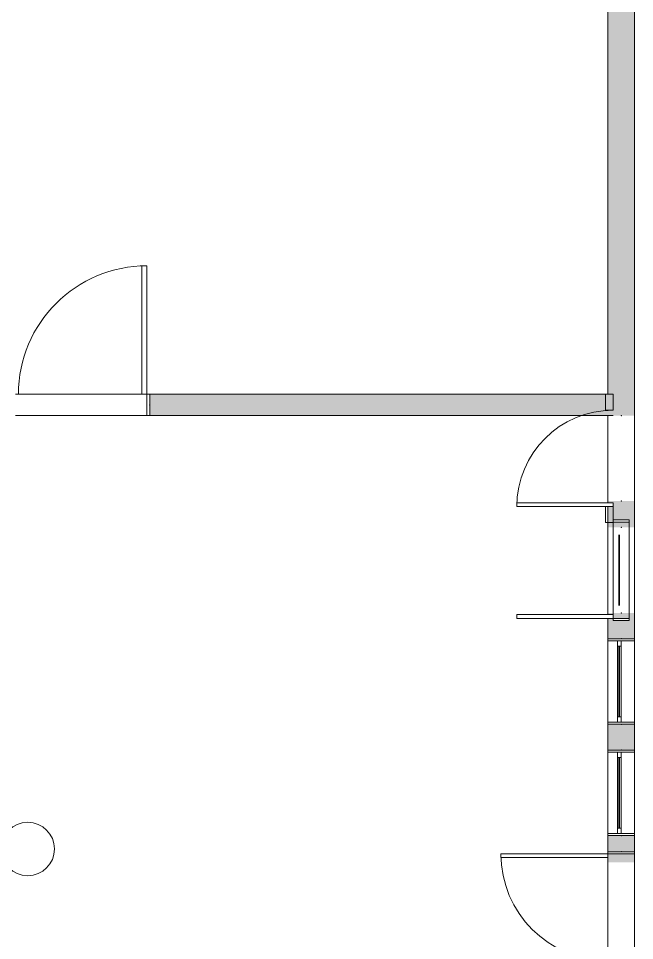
# Model space of a CAD drawing. Header units: metres. Extents: x 512 to 829, y -209 to 245.
# Drawn here: x 812.92 to 818.68, y -86.63 to -78.01 of the extents above; entities that cross this region are included whole.
import ezdxf

# ---------------------------------------------------------------- set-up
doc = ezdxf.new("R2010")
doc.units = ezdxf.units.M
doc.header["$LTSCALE"] = 0.508
doc.set_wipeout_variables(frame=1)
doc.header["$PDSIZE"] = -2
for name, color, linetype, lineweight in [('CONTORNO', 7, 'Continuous', 15), ('Hachura', 251, 'Continuous', 0), ('None', 7, 'Continuous', 5), ('NãoImprimir', 7, 'Continuous', 5), ('Peitoris', 2, 'Continuous', 5), ('Telhado-Princ', 7, 'Continuous', 5), ('TEXTO', 7, 'Continuous', 15)]:
    doc.layers.add(name, color=color, linetype=linetype, lineweight=lineweight)

# ---------------------------------------------------------------- blocks, each defined once
blk = doc.blocks.new('Grupo-1169')
at = {"layer": 'CONTORNO', "color": 7, "linetype": 'Continuous', "lineweight": 5}
blk.add_lwpolyline([(-0.45, 0.075), (-0.45, 0.975), (-0.415, 0.975), (-0.415, 0.075)], close=True, dxfattribs=at)
blk = doc.blocks.new('Grupo-1170')
at = {"layer": 'CONTORNO', "color": 7, "linetype": 'Continuous', "lineweight": 5}
for p, q in [((-0.45, 0.075), (-0.45, 0.975)), ((-0.45, 0.975), (-0.415, 0.975)), ((-0.415, 0.075), (-0.415, 0.975)), ((-0.45, 0.075), (-0.415, 0.075))]:
    blk.add_line(p, q, dxfattribs=at)
at = {"layer": 'CONTORNO', "color": 7}
blk.add_blockref('Grupo-1169', (0, 0), dxfattribs=at)
blk = doc.blocks.new('Grupo-1171')
at = {"layer": 'Peitoris', "color": 7}
blk.add_blockref('Grupo-1170', (0, 0), dxfattribs=at)
blk = doc.blocks.new('Grupo-1172')
at = {"layer": 'CONTORNO', "color": 7, "linetype": 'Continuous', "lineweight": 9}
for p, q in [((-0.45, 0.075), (-0.6, 0.075)), ((0.45, 0.075), (0.6, 0.075))]:
    blk.add_line(p, q, dxfattribs=at)
blk = doc.blocks.new('Grupo-1173')
at = {"layer": 'CONTORNO', "color": 7, "linetype": 'Continuous', "lineweight": 5}
for points in [[(-0.6, 0.145), (-0.45, 0.145), (-0.45, 0.075), (-0.6, 0.075)], [(0.45, 0.145), (0.6, 0.145), (0.6, 0.075), (0.45, 0.075)]]:
    blk.add_lwpolyline(points, close=True, dxfattribs=at)
blk = doc.blocks.new('Grupo-1174')
at = {"layer": 'CONTORNO', "color": 7, "linetype": 'Continuous', "lineweight": 5}
for p, q in [((-0.45, 0.145), (-0.6, 0.145)), ((-0.6, 0.145), (-0.6, 0.075)), ((-0.45, 0.145), (-0.45, 0.075)), ((0.45, 0.145), (0.6, 0.145)), ((0.45, 0.145), (0.45, 0.075)), ((0.6, 0.145), (0.6, 0.075))]:
    blk.add_line(p, q, dxfattribs=at)
at = {"layer": 'CONTORNO', "color": 7}
for name in ['Grupo-1173', 'Grupo-1172']:
    blk.add_blockref(name, (0, 0), dxfattribs=at)
blk = doc.blocks.new('Grupo-1176')
at = {"layer": 'TEXTO', "color": 7, "linetype": 'Continuous', "lineweight": 5}
blk.add_arc((-0.45, 0.075), 0.9, 0, 90, dxfattribs=at)
blk = doc.blocks.new('Grupo-1177')
at = {"color": 7, "linetype": 'Continuous', "lineweight": 5}
blk.add_wipeout([(-0.45, 0.075), (-0.45, 0.975), (-0.415, 0.975), (-0.415, 0.075)], dxfattribs=at).dxf.layer = 'TEXTO'
at = {"layer": 'TEXTO', "color": 7, "linetype": 'Continuous', "lineweight": 5}
blk.add_lwpolyline([(-0.45, 0.075), (-0.45, 0.975), (-0.415, 0.975), (-0.415, 0.075)], close=True, dxfattribs=at)
blk = doc.blocks.new('Window (2D)-120')
at = {"color": 7, "linetype": 'Continuous', "lineweight": 5}
blk.add_wipeout([(-0.4, 0.125), (0.4, 0.125), (0.4, -0.125), (-0.4, -0.125)], dxfattribs=at).dxf.layer = 'None'
at = {"layer": 'None', "color": 7, "linetype": 'Continuous', "lineweight": 5}
for p, q in [((-0.4, 0.125), (0.4, 0.125)), ((-0.4, -0.125), (0.4, -0.125))]:
    blk.add_line(p, q, dxfattribs=at)
at = {"layer": 'NãoImprimir', "linetype": 'Continuous'}
for p in [(-0.4, 0), (0.4, 0)]:
    blk.add_point(p, dxfattribs=at)
at = {"layer": 'None', "color": 7}
blk.add_blockref('Grupo-1171', (0, 0), dxfattribs=at)
at = {"layer": 'Peitoris'}
for name in ['Grupo-1176', 'Grupo-1174']:
    blk.add_blockref(name, (0, 0), dxfattribs=at)
at = {"layer": 'Telhado-Princ'}
blk.add_blockref('Grupo-1177', (0, 0), dxfattribs=at)
blk = doc.blocks.new('Grupo-1178')
at = {"layer": 'TEXTO', "color": 7}
blk.add_blockref('Grupo-1177', (0, 0), dxfattribs=at)
at = {"layer": 'TEXTO', "color": 7, "linetype": 'Continuous', "lineweight": 5}
for p, q in [((-0.45, 0.075), (-0.45, 0.975)), ((-0.45, 0.975), (-0.415, 0.975)), ((-0.415, 0.075), (-0.415, 0.975)), ((-0.45, 0.075), (-0.415, 0.075))]:
    blk.add_line(p, q, dxfattribs=at)
blk = doc.blocks.new('Grupo-1179')
at = {"layer": 'Peitoris', "color": 7}
blk.add_blockref('Grupo-1178', (0, 0), dxfattribs=at)
blk = doc.blocks.new('Grupo-1180')
at = {"layer": 'TEXTO', "color": 7, "linetype": 'Continuous', "lineweight": 9}
for p, q in [((-0.47, 0.075), (-0.47, -0.075)), ((0.47, 0.075), (0.47, -0.075))]:
    blk.add_line(p, q, dxfattribs=at)
blk = doc.blocks.new('Grupo-1181')
at = {"color": 7, "linetype": 'Continuous', "lineweight": 5}
for points in [[(-0.47, 0.075), (-0.45, 0.075), (-0.45, -0.075), (-0.47, -0.075)], [(0.45, 0.075), (0.47, 0.075), (0.47, -0.075), (0.45, -0.075)]]:
    blk.add_wipeout(points, dxfattribs=at).dxf.layer = 'TEXTO'
at = {"layer": 'TEXTO', "color": 7, "linetype": 'Continuous', "lineweight": 5}
for points in [[(-0.47, 0.075), (-0.45, 0.075), (-0.45, -0.075), (-0.47, -0.075)], [(0.45, 0.075), (0.47, 0.075), (0.47, -0.075), (0.45, -0.075)]]:
    blk.add_lwpolyline(points, close=True, dxfattribs=at)
blk = doc.blocks.new('Grupo-1182')
at = {"layer": 'TEXTO', "color": 7}
blk.add_blockref('Grupo-1180', (0, 0), dxfattribs=at)
blk.add_blockref('Grupo-1181', (0, 0), dxfattribs=at)
at = {"layer": 'TEXTO', "color": 7, "linetype": 'Continuous', "lineweight": 5}
for p, q in [((-0.47, 0.075), (-0.45, 0.075)), ((-0.45, 0.075), (-0.45, -0.075)), ((0.47, 0.075), (0.45, 0.075)), ((0.45, 0.075), (0.45, -0.075)), ((-0.47, -0.075), (-0.45, -0.075)), ((0.47, -0.075), (0.45, -0.075))]:
    blk.add_line(p, q, dxfattribs=at)
blk = doc.blocks.new('Grupo-1183')
at = {"layer": 'TEXTO', "color": 7, "linetype": 'Continuous', "lineweight": 9}
for p, q in [((0.47, 0.075), (-0.47, 0.075)), ((0.47, -0.075), (-0.47, -0.075))]:
    blk.add_line(p, q, dxfattribs=at)
blk = doc.blocks.new('Grupo-1184')
at = {"layer": 'None', "color": 7, "linetype": 'Continuous', "lineweight": 25}
for p, q in [((-0.3301, 0.0181), (0.3301, 0.0181)), ((-0.3301, 0.0168), (0.3301, 0.0168))]:
    blk.add_line(p, q, dxfattribs=at)
at = {"layer": 'None', "color": 7}
blk.add_blockref('Grupo-1183', (0, 0), dxfattribs=at)
blk = doc.blocks.new('Grupo-1185')
at = {"layer": 'None', "color": 7, "linetype": 'Continuous', "lineweight": 20}
for p, q in [((0.4, 0.125), (-0.4, 0.125)), ((0.4, -0.125), (-0.4, -0.125))]:
    blk.add_line(p, q, dxfattribs=at)
blk = doc.blocks.new('Window (2D)-121')
at = {"color": 7, "linetype": 'Continuous', "lineweight": 5}
blk.add_wipeout([(-0.4, 0.125), (0.4, 0.125), (0.4, -0.125), (-0.4, -0.125)], dxfattribs=at).dxf.layer = 'None'
at = {"layer": 'None', "color": 7, "linetype": 'Continuous', "lineweight": 5}
blk.add_line((-0.4, -0.125), (0.4, -0.125), dxfattribs=at)
at = {"layer": 'NãoImprimir', "linetype": 'Continuous'}
for p in [(-0.4, 0), (0.4, 0)]:
    blk.add_point(p, dxfattribs=at)
at = {"layer": 'None', "color": 7}
blk.add_blockref('Grupo-1179', (0, 0), dxfattribs=at)
at = {"layer": 'None', "color": 7, "linetype": 'Continuous', "lineweight": 5}
blk.add_line((-0.4, 0.125), (0.4, 0.125), dxfattribs=at)
at = {"layer": 'Peitoris'}
blk.add_blockref('Grupo-1182', (0, 0), dxfattribs=at)
blk.add_blockref('Grupo-1184', (0, 0), dxfattribs=at)
at = {"layer": 'Telhado-Princ'}
blk.add_blockref('Grupo-1185', (0, 0), dxfattribs=at)
blk = doc.blocks.new('Grupo-1186')
at = {"color": 7, "linetype": 'Continuous', "lineweight": 5}
for points in [[(-0.4, 0.125), (-0.38095, 0.125), (-0.38095, -0.125), (-0.4, -0.125)], [(0.38095, 0.125), (0.4, 0.125), (0.4, -0.125), (0.38095, -0.125)]]:
    blk.add_wipeout(points, dxfattribs=at).dxf.layer = 'None'
at = {"layer": 'None', "color": 7, "linetype": 'Continuous', "lineweight": 5}
for points in [[(-0.4, 0.125), (-0.38095, 0.125), (-0.38095, -0.125), (-0.4, -0.125)], [(0.38095, 0.125), (0.4, 0.125), (0.4, -0.125), (0.38095, -0.125)]]:
    blk.add_lwpolyline(points, close=True, dxfattribs=at)
blk = doc.blocks.new('Grupo-1187')
at = {"layer": 'None', "color": 7}
blk.add_blockref('Grupo-1186', (0, 0), dxfattribs=at)
at = {"layer": 'None', "color": 7, "linetype": 'Continuous', "lineweight": 5}
for p, q in [((-0.4, 0.125), (-0.38095, 0.125)), ((-0.38095, 0.125), (-0.38095, -0.125)), ((0.4, 0.125), (0.38095, 0.125)), ((0.38095, 0.125), (0.38095, -0.125)), ((-0.4, -0.125), (-0.38095, -0.125)), ((0.4, -0.125), (0.38095, -0.125))]:
    blk.add_line(p, q, dxfattribs=at)
blk = doc.blocks.new('Grupo-1188')
at = {"layer": 'None', "color": 7, "linetype": 'Continuous', "lineweight": 5}
for p, q in [((-0.38095, 0.034925), (-0.38095, 0)), ((0.38095, 0.034925), (0.38095, 0))]:
    blk.add_line(p, q, dxfattribs=at)
blk = doc.blocks.new('Grupo-1189')
at = {"color": 7, "linetype": 'Continuous', "lineweight": 5}
for points in [[(-0.38095, 0.034925), (-0.33015, 0.034925), (-0.33015, 0), (-0.38095, 0)], [(0.33015, 0.034925), (0.38095, 0.034925), (0.38095, 0), (0.33015, 0)]]:
    blk.add_wipeout(points, dxfattribs=at).dxf.layer = 'None'
at = {"layer": 'None', "color": 7, "linetype": 'Continuous', "lineweight": 5}
for points in [[(-0.38095, 0.034925), (-0.33015, 0.034925), (-0.33015, 0), (-0.38095, 0)], [(0.33015, 0.034925), (0.38095, 0.034925), (0.38095, 0), (0.33015, 0)]]:
    blk.add_lwpolyline(points, close=True, dxfattribs=at)
blk = doc.blocks.new('Grupo-1190')
at = {"layer": 'None', "color": 7}
blk.add_blockref('Grupo-1188', (0, 0), dxfattribs=at)
at = {"color": 7, "linetype": 'Continuous', "lineweight": 5}
blk.add_wipeout([(-0.33015, 0.034925), (0.33015, 0.034925), (0.33015, 0), (-0.33015, 0)], dxfattribs=at).dxf.layer = 'None'
at = {"layer": 'None', "color": 7, "linetype": 'Continuous', "lineweight": 5}
blk.add_lwpolyline([(-0.33015, 0.034925), (0.33015, 0.034925), (0.33015, 0), (-0.33015, 0)], close=True, dxfattribs=at)
at = {"layer": 'None', "color": 7}
blk.add_blockref('Grupo-1189', (0, 0), dxfattribs=at)
at = {"layer": 'None', "color": 7, "linetype": 'Continuous', "lineweight": 5}
for p, q in [((-0.38095, 0.034925), (-0.33015, 0.034925)), ((-0.38095, 0), (-0.33015, 0)), ((-0.33015, 0.034925), (-0.33015, 0)), ((0.38095, 0.034925), (0.33015, 0.034925)), ((0.33015, 0.034925), (0.33015, 0)), ((0.38095, 0), (0.33015, 0))]:
    blk.add_line(p, q, dxfattribs=at)
blk = doc.blocks.new('Grupo-1191')
at = {"color": 7, "linetype": 'Continuous', "lineweight": 9}
blk.add_wipeout([(-0.3301, 0.0181), (0.3301, 0.0181), (0.3301, 0.0168), (-0.3301, 0.0168)], dxfattribs=at).dxf.layer = 'None'
blk = doc.blocks.new('Grupo-1192')
at = {"layer": 'None', "color": 7}
blk.add_blockref('Grupo-1191', (0, 0), dxfattribs=at)
at = {"layer": 'None', "color": 7, "linetype": 'Continuous', "lineweight": 25}
for p, q in [((-0.3301, 0.0181), (0.3301, 0.0181)), ((-0.3301, 0.0168), (0.3301, 0.0168))]:
    blk.add_line(p, q, dxfattribs=at)
blk = doc.blocks.new('Grupo-1193')
at = {"layer": 'None', "color": 7, "linetype": 'Continuous', "lineweight": 20}
for p, q in [((0.4, 0.125), (-0.4, 0.125)), ((0.4, -0.125), (-0.4, -0.125))]:
    blk.add_line(p, q, dxfattribs=at)
blk = doc.blocks.new('Window (2D)-122')
at = {"color": 7, "linetype": 'Continuous', "lineweight": 5}
blk.add_wipeout([(-0.4, 0.125), (0.4, 0.125), (0.4, -0.125), (-0.4, -0.125)], dxfattribs=at).dxf.layer = 'None'
at = {"layer": 'None', "color": 7}
blk.add_blockref('Grupo-1187', (0, 0), dxfattribs=at)
at = {"layer": 'None', "color": 7, "linetype": 'Continuous', "lineweight": 5}
for p, q in [((-0.4, 0.125), (0.4, 0.125)), ((-0.4, -0.125), (0.4, -0.125))]:
    blk.add_line(p, q, dxfattribs=at)
at = {"layer": 'NãoImprimir', "linetype": 'Continuous'}
for p in [(-0.4, 0), (0.4, 0)]:
    blk.add_point(p, dxfattribs=at)
at = {"layer": 'Peitoris'}
blk.add_blockref('Grupo-1190', (0, 0), dxfattribs=at)
blk.add_blockref('Grupo-1192', (0, 0), dxfattribs=at)
at = {"layer": 'Telhado-Princ'}
blk.add_blockref('Grupo-1193', (0, 0), dxfattribs=at)
blk = doc.blocks.new('Grupo-1194')
at = {"color": 7, "linetype": 'Continuous', "lineweight": 5}
for points in [[(-0.4, 0.125), (-0.38095, 0.125), (-0.38095, -0.125), (-0.4, -0.125)], [(0.38095, 0.125), (0.4, 0.125), (0.4, -0.125), (0.38095, -0.125)]]:
    blk.add_wipeout(points, dxfattribs=at).dxf.layer = 'None'
at = {"layer": 'None', "color": 7, "linetype": 'Continuous', "lineweight": 5}
for points in [[(-0.4, 0.125), (-0.38095, 0.125), (-0.38095, -0.125), (-0.4, -0.125)], [(0.38095, 0.125), (0.4, 0.125), (0.4, -0.125), (0.38095, -0.125)]]:
    blk.add_lwpolyline(points, close=True, dxfattribs=at)
blk = doc.blocks.new('Grupo-1195')
at = {"layer": 'None', "color": 7}
blk.add_blockref('Grupo-1194', (0, 0), dxfattribs=at)
at = {"layer": 'None', "color": 7, "linetype": 'Continuous', "lineweight": 5}
for p, q in [((-0.4, 0.125), (-0.38095, 0.125)), ((-0.38095, 0.125), (-0.38095, -0.125)), ((0.4, 0.125), (0.38095, 0.125)), ((0.38095, 0.125), (0.38095, -0.125)), ((-0.4, -0.125), (-0.38095, -0.125)), ((0.4, -0.125), (0.38095, -0.125))]:
    blk.add_line(p, q, dxfattribs=at)
blk = doc.blocks.new('Grupo-1196')
at = {"layer": 'None', "color": 7, "linetype": 'Continuous', "lineweight": 5}
for p, q in [((-0.38095, 0.034925), (-0.38095, 0)), ((0.38095, 0.034925), (0.38095, 0))]:
    blk.add_line(p, q, dxfattribs=at)
blk = doc.blocks.new('Grupo-1197')
at = {"color": 7, "linetype": 'Continuous', "lineweight": 5}
for points in [[(-0.38095, 0.034925), (-0.33015, 0.034925), (-0.33015, 0), (-0.38095, 0)], [(0.33015, 0.034925), (0.38095, 0.034925), (0.38095, 0), (0.33015, 0)]]:
    blk.add_wipeout(points, dxfattribs=at).dxf.layer = 'None'
at = {"layer": 'None', "color": 7, "linetype": 'Continuous', "lineweight": 5}
for points in [[(-0.38095, 0.034925), (-0.33015, 0.034925), (-0.33015, 0), (-0.38095, 0)], [(0.33015, 0.034925), (0.38095, 0.034925), (0.38095, 0), (0.33015, 0)]]:
    blk.add_lwpolyline(points, close=True, dxfattribs=at)
blk = doc.blocks.new('Grupo-1198')
at = {"layer": 'None', "color": 7}
blk.add_blockref('Grupo-1196', (0, 0), dxfattribs=at)
at = {"color": 7, "linetype": 'Continuous', "lineweight": 5}
blk.add_wipeout([(-0.33015, 0.034925), (0.33015, 0.034925), (0.33015, 0), (-0.33015, 0)], dxfattribs=at).dxf.layer = 'None'
at = {"layer": 'None', "color": 7, "linetype": 'Continuous', "lineweight": 5}
blk.add_lwpolyline([(-0.33015, 0.034925), (0.33015, 0.034925), (0.33015, 0), (-0.33015, 0)], close=True, dxfattribs=at)
at = {"layer": 'None', "color": 7}
blk.add_blockref('Grupo-1197', (0, 0), dxfattribs=at)
at = {"layer": 'None', "color": 7, "linetype": 'Continuous', "lineweight": 5}
for p, q in [((-0.38095, 0.034925), (-0.33015, 0.034925)), ((-0.38095, 0), (-0.33015, 0)), ((-0.33015, 0.034925), (-0.33015, 0)), ((0.38095, 0.034925), (0.33015, 0.034925)), ((0.33015, 0.034925), (0.33015, 0)), ((0.38095, 0), (0.33015, 0))]:
    blk.add_line(p, q, dxfattribs=at)
blk = doc.blocks.new('Grupo-1199')
at = {"color": 7, "linetype": 'Continuous', "lineweight": 9}
blk.add_wipeout([(-0.3301, 0.0181), (0.3301, 0.0181), (0.3301, 0.0168), (-0.3301, 0.0168)], dxfattribs=at).dxf.layer = 'None'
blk = doc.blocks.new('Grupo-1200')
at = {"layer": 'None', "color": 7}
blk.add_blockref('Grupo-1199', (0, 0), dxfattribs=at)
at = {"layer": 'None', "color": 7, "linetype": 'Continuous', "lineweight": 25}
for p, q in [((-0.3301, 0.0181), (0.3301, 0.0181)), ((-0.3301, 0.0168), (0.3301, 0.0168))]:
    blk.add_line(p, q, dxfattribs=at)
blk = doc.blocks.new('Grupo-1201')
at = {"layer": 'None', "color": 7, "linetype": 'Continuous', "lineweight": 20}
for p, q in [((0.4, 0.125), (-0.4, 0.125)), ((0.4, -0.125), (-0.4, -0.125))]:
    blk.add_line(p, q, dxfattribs=at)
blk = doc.blocks.new('Window (2D)-123')
at = {"color": 7, "linetype": 'Continuous', "lineweight": 5}
blk.add_wipeout([(-0.4, 0.125), (0.4, 0.125), (0.4, -0.125), (-0.4, -0.125)], dxfattribs=at).dxf.layer = 'None'
at = {"layer": 'None', "color": 7}
blk.add_blockref('Grupo-1195', (0, 0), dxfattribs=at)
at = {"layer": 'None', "color": 7, "linetype": 'Continuous', "lineweight": 5}
for p, q in [((-0.4, 0.125), (0.4, 0.125)), ((-0.4, -0.125), (0.4, -0.125))]:
    blk.add_line(p, q, dxfattribs=at)
at = {"layer": 'NãoImprimir', "linetype": 'Continuous'}
for p in [(-0.4, 0), (0.4, 0)]:
    blk.add_point(p, dxfattribs=at)
at = {"layer": 'Peitoris'}
blk.add_blockref('Grupo-1198', (0, 0), dxfattribs=at)
blk.add_blockref('Grupo-1200', (0, 0), dxfattribs=at)
at = {"layer": 'Telhado-Princ'}
blk.add_blockref('Grupo-1201', (0, 0), dxfattribs=at)
blk = doc.blocks.new('Grupo-1504')
at = {"layer": 'None', "color": 7, "linetype": 'Continuous', "lineweight": 5}
for p, q in [((-1.02, 0.125), (-1.02, -0.125)), ((1.02, 0.125), (1.02, -0.125))]:
    blk.add_line(p, q, dxfattribs=at)
blk = doc.blocks.new('Grupo-1505')
at = {"color": 7, "linetype": 'Continuous', "lineweight": 5}
for points in [[(-1.02, 0.125), (-1, 0.125), (-1, -0.125), (-1.02, -0.125)], [(1, 0.125), (1.02, 0.125), (1.02, -0.125), (1, -0.125)]]:
    blk.add_wipeout(points, dxfattribs=at).dxf.layer = 'None'
at = {"layer": 'None', "color": 7, "linetype": 'Continuous', "lineweight": 5}
for points in [[(-1.02, 0.125), (-1, 0.125), (-1, -0.125), (-1.02, -0.125)], [(1, 0.125), (1.02, 0.125), (1.02, -0.125), (1, -0.125)]]:
    blk.add_lwpolyline(points, close=True, dxfattribs=at)
blk = doc.blocks.new('Grupo-1506')
at = {"layer": 'None', "color": 7}
blk.add_blockref('Grupo-1504', (0, 0), dxfattribs=at)
blk.add_blockref('Grupo-1505', (0, 0), dxfattribs=at)
at = {"layer": 'None', "color": 7, "linetype": 'Continuous', "lineweight": 5}
for p, q in [((-1.02, 0.125), (-1, 0.125)), ((-1, 0.125), (-1, -0.125)), ((1.02, 0.125), (1, 0.125)), ((1, 0.125), (1, -0.125)), ((-1.02, -0.125), (-1, -0.125)), ((1.02, -0.125), (1, -0.125))]:
    blk.add_line(p, q, dxfattribs=at)
blk = doc.blocks.new('Grupo-1507')
at = {"layer": 'None', "color": 7, "linetype": 'Continuous', "lineweight": 5}
blk.add_arc((-1, 0.125), 0.9988, 0, 90, dxfattribs=at)
blk = doc.blocks.new('Grupo-1508')
at = {"color": 7, "linetype": 'Continuous', "lineweight": 5}
blk.add_wipeout([(-1, 0.125), (-1, 1.12375), (-0.965, 1.12375), (-0.965, 0.125)], dxfattribs=at).dxf.layer = 'None'
at = {"layer": 'None', "color": 7, "linetype": 'Continuous', "lineweight": 5}
blk.add_lwpolyline([(-1, 0.125), (-1, 1.12375), (-0.965, 1.12375), (-0.965, 0.125)], close=True, dxfattribs=at)
blk = doc.blocks.new('Grupo-1509')
at = {"layer": 'None', "color": 7}
blk.add_blockref('Grupo-1508', (0, 0), dxfattribs=at)
at = {"layer": 'None', "color": 7, "linetype": 'Continuous', "lineweight": 5}
for p, q in [((-1, 0.125), (-1, 1.12375)), ((-1, 1.12375), (-0.965, 1.12375)), ((-0.965, 0.125), (-0.965, 1.12375)), ((-1, 0.125), (-0.965, 0.125))]:
    blk.add_line(p, q, dxfattribs=at)
blk = doc.blocks.new('Grupo-1510')
at = {"layer": 'Peitoris', "color": 7}
blk.add_blockref('Grupo-1509', (0, 0), dxfattribs=at)
blk = doc.blocks.new('Grupo-1511')
at = {"layer": 'None', "color": 7, "linetype": 'Continuous', "lineweight": 5}
blk.add_arc((1, 0.125), 0.9988, 90, 180, dxfattribs=at)
blk = doc.blocks.new('Grupo-1512')
at = {"color": 7, "linetype": 'Continuous', "lineweight": 5}
blk.add_wipeout([(1, 1.12375), (1, 0.125), (0.965, 0.125), (0.965, 1.12375)], dxfattribs=at).dxf.layer = 'None'
at = {"layer": 'None', "color": 7, "linetype": 'Continuous', "lineweight": 5}
blk.add_lwpolyline([(1, 1.12375), (1, 0.125), (0.965, 0.125), (0.965, 1.12375)], close=True, dxfattribs=at)
blk = doc.blocks.new('Grupo-1513')
at = {"layer": 'None', "color": 7}
blk.add_blockref('Grupo-1512', (0, 0), dxfattribs=at)
at = {"layer": 'None', "color": 7, "linetype": 'Continuous', "lineweight": 5}
for p, q in [((0.965, 1.12375), (0.965, 0.125)), ((1, 1.12375), (0.965, 1.12375)), ((1, 1.12375), (1, 0.125)), ((1, 0.125), (0.965, 0.125))]:
    blk.add_line(p, q, dxfattribs=at)
blk = doc.blocks.new('Grupo-1514')
at = {"layer": 'Peitoris', "color": 7}
blk.add_blockref('Grupo-1513', (0, 0), dxfattribs=at)
blk = doc.blocks.new('Grupo-1515')
at = {"layer": 'None', "color": 7, "linetype": 'Continuous', "lineweight": 5}
for p, q in [((1.02, 0.125), (-1.02, 0.125)), ((1.02, -0.125), (-1.02, -0.125))]:
    blk.add_line(p, q, dxfattribs=at)
blk = doc.blocks.new('Door (2D)-46')
at = {"layer": 'None', "color": 7}
blk.add_blockref('Grupo-1506', (0, 0), dxfattribs=at)
at = {"layer": 'NãoImprimir', "color": 7, "linetype": 'Continuous', "lineweight": 5}
for p in [(-1.02, 0), (1.02, 0)]:
    blk.add_point(p, dxfattribs=at)
at = {"layer": 'Peitoris', "color": 7}
for name in ['Grupo-1507', 'Grupo-1511']:
    blk.add_blockref(name, (0, 0), dxfattribs=at)
at = {"layer": 'None', "color": 7}
for name in ['Grupo-1510', 'Grupo-1514']:
    blk.add_blockref(name, (0, 0), dxfattribs=at)
at = {"color": 7, "linetype": 'Continuous', "lineweight": 5}
blk.add_wipeout([(-0.02625, 0.0875), (-0.02625, 0.09), (-0.00125, 0.09), (-0.00125, 0.125), (0.00125, 0.125), (0.00125, 0.09), (0.02625, 0.09), (0.02625, 0.0875)], dxfattribs=at).dxf.layer = 'None'
at = {"layer": 'Telhado-Princ', "color": 7}
blk.add_blockref('Grupo-1515', (0, 0), dxfattribs=at)
blk = doc.blocks.new('Grupo-1528')
at = {"color": 7, "linetype": 'Continuous', "lineweight": 5}
blk.add_wipeout([(-0.45, 0.075), (-0.45, 0.975), (-0.415, 0.975), (-0.415, 0.075)], dxfattribs=at).dxf.layer = 'None'
at = {"layer": 'None', "color": 7, "linetype": 'Continuous', "lineweight": 5}
blk.add_lwpolyline([(-0.45, 0.075), (-0.45, 0.975), (-0.415, 0.975), (-0.415, 0.075)], close=True, dxfattribs=at)

msp = doc.modelspace()

# ---------------------------------------------------------------- linework, layer by layer
at = {"layer": 'Hachura', "color": 8, "linetype": 'Continuous', "lineweight": 0}
for points in [[(818.6796, -81.7239), (818.4296, -81.7239), (818.6796, -77.1744), (818.4296, -77.1744)], [(818.6796, -82.7692), (818.4296, -82.7692), (818.6796, -82.5239), (818.4296, -82.5239)], [(818.6796, -83.8092), (818.4296, -83.8092), (818.6796, -83.5692), (818.4296, -83.5692)], [(818.6796, -84.8492), (818.4296, -84.8492), (818.6796, -84.6092), (818.4296, -84.6092)], [(818.6796, -85.8992), (818.4296, -85.8992), (818.6796, -85.6492), (818.4296, -85.6492)]]:
    msp.add_solid(points, dxfattribs=at)
at = {"layer": 'None', "color": 7, "linetype": 'Continuous', "lineweight": 18}
for p, q in [((818.4296, -81.5243), (818.4296, -77.1744)), ((818.6796, -81.7239), (818.6796, -77.1744)), ((818.4296, -82.7692), (818.4296, -82.5239)), ((818.6796, -82.7692), (818.6796, -82.5239)), ((818.4296, -83.8092), (818.4296, -83.5692)), ((818.6796, -83.8092), (818.6796, -83.5692)), ((818.4296, -84.8492), (818.4296, -84.6092)), ((818.6796, -84.8492), (818.6796, -84.6092)), ((818.4296, -85.8992), (818.4296, -85.6492)), ((818.6796, -85.8992), (818.6796, -85.6492)), ((818.4296, -85.8492), (818.4296, -85.6992))]:
    msp.add_line(p, q, dxfattribs=at)
at = {"layer": 'None', "color": 7, "linetype": 'Continuous', "lineweight": 5}
msp.add_line((814.1506, -81.5243), (814.1506, -81.7243), dxfattribs=at)
at = {"layer": 'TEXTO', "color": 7, "linetype": 'Continuous', "lineweight": 18}
msp.add_circle((813.0106, -85.7742), 0.25, dxfattribs=at)

# ---------------------------------------------------------------- next in the draw order: block references
at = {"layer": 'None', "color": 7, "lineweight": 0, "rotation": 90}
for name, p in [('Window (2D)-120', (818.5546, -82.1239)), ('Window (2D)-122', (818.5546, -84.2092)), ('Window (2D)-123', (818.5546, -85.2492)), ('Door (2D)-46', (818.5546, -86.8192))]:
    msp.add_blockref(name, p, dxfattribs=at)

# ---------------------------------------------------------------- next in the draw order: linework, layer by layer
at = {"layer": 'Hachura', "color": 8, "linetype": 'Continuous', "lineweight": 0}
msp.add_solid([(818.4796, -81.5243), (818.4796, -81.7243), (814.1506, -81.5243), (814.1506, -81.7243)], dxfattribs=at)
at = {"layer": 'None', "color": 7, "linetype": 'Continuous', "lineweight": 18}
for p, q in [((818.4296, -81.5243), (814.1506, -81.5243)), ((818.4796, -81.7243), (814.1506, -81.7243))]:
    msp.add_line(p, q, dxfattribs=at)

# ---------------------------------------------------------------- next in the draw order: block references
at = {"layer": 'None', "color": 7, "lineweight": 0, "rotation": 90}
msp.add_blockref('Window (2D)-121', (818.5546, -83.1692), dxfattribs=at)

# ---------------------------------------------------------------- next in the draw order: wipeouts: each hides what was drawn before it
at = {"color": 7, "linetype": 'Continuous', "lineweight": 5}
msp.add_wipeout([(814.1506, -81.5243), (814.1239, -81.5243), (814.1239, -81.7243), (814.1506, -81.7243)], dxfattribs=at).dxf.layer = 'None'

# ---------------------------------------------------------------- next in the draw order: linework, layer by layer
at = {"layer": 'None', "color": 7, "linetype": 'Continuous', "lineweight": 5}
for p, q in [((814.1506, -81.5243), (814.1239, -81.5243)), ((814.1239, -81.5243), (814.1239, -81.7243)), ((812.8973, -81.7243), (814.1506, -81.7243)), ((814.1506, -81.7243), (814.1239, -81.7243))]:
    msp.add_line(p, q, dxfattribs=at)
msp.add_lwpolyline([(814.1506, -81.5243), (814.1239, -81.5243), (814.1239, -81.7243), (814.1506, -81.7243)], close=True, dxfattribs=at)
msp.add_arc((814.1239, -81.5243), 1.2, 90, 180, dxfattribs=at)
at = {"layer": 'NãoImprimir', "color": 7, "linetype": 'Continuous', "lineweight": 5}
msp.add_point((814.1506, -81.6243), dxfattribs=at)

# ---------------------------------------------------------------- next in the draw order: block references
at = {"layer": 'None', "color": 7, "xscale": -1.333333333332828, "yscale": 1.333333333332828, "zscale": 1.333333333332828}
msp.add_blockref('Grupo-1528', (813.5239, -81.6243), dxfattribs=at)

# ---------------------------------------------------------------- next in the draw order: linework, layer by layer
at = {"layer": 'None', "color": 7, "linetype": 'Continuous', "lineweight": 5}
for p, q in [((814.0773, -81.5243), (814.0773, -80.3243)), ((814.1239, -80.3243), (814.0773, -80.3243)), ((814.1239, -81.5243), (814.1239, -80.3243)), ((812.8973, -81.5243), (814.1506, -81.5243)), ((814.1239, -81.5243), (814.0773, -81.5243))]:
    msp.add_line(p, q, dxfattribs=at)

doc.saveas('drawing.dxf')
